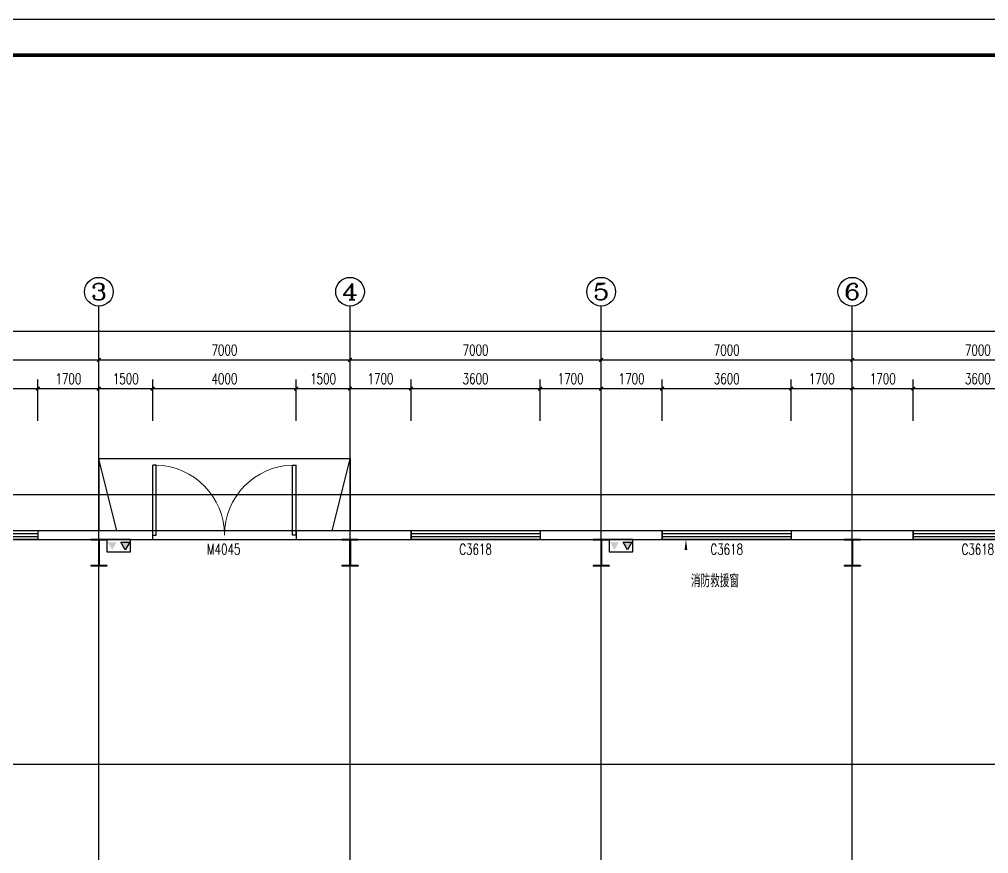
# Model space of a CAD drawing. Extents: x -17471 to 313636, y -71590 to 757901.
# Drawn here: x 23954 to 50970, y 107746 to 130990 of the extents above; entities that cross this region are included whole.
import ezdxf
from ezdxf.enums import TextEntityAlignment as Align

# ---------------------------------------------------------------- set-up
doc = ezdxf.new("R2010")
doc.units = 0
doc.header["$LTSCALE"] = 1000
doc.header["$MEASUREMENT"] = 0
for name, color, linetype in [('AXIS', 3, 'Continuous'), ('AXIS_TEXT', 7, 'Continuous'), ('DIM_SYMB', 3, 'Continuous'), ('DOTE', 1, 'Continuous'), ('GROUND', 2, 'Continuous'), ('PUB_DIM', 3, 'Continuous'), ('PUB_TEXT', 7, 'Continuous'), ('PUB_TITLE', 4, 'Continuous'), ('STAIR', 2, 'Continuous'), ('WALL', 9, 'Continuous'), ('WINDOW', 4, 'Continuous'), ('WINDOW_TEXT', 7, 'Continuous')]:
    doc.layers.add(name, color=color, linetype=linetype)
doc.styles.add('_TCH_AXIS', font='COMPLEX', dxfattribs={"bigfont": 'GBCBIG'})
doc.styles.add('_TCH_DIM', font='SIMPLEX', dxfattribs={"bigfont": 'GBCBIG'})
doc.styles.add('_TCH_DIM_T3', font='SIMPLEX', dxfattribs={"width": 0.705882, "bigfont": 'GBCBIG'})
doc.styles.add('_TCH_WINDOW', font='SIMPLEX', dxfattribs={"height": 3.5, "bigfont": 'GBCBIG'})
doc.styles.add('COMPLEX', font='COMPLEX')
doc.dimstyles.new('_TCH_ARCH&&100', dxfattribs={"dimtxt": 297.5, "dimasz": 100, "dimexe": 250, "dimexo": 300, "dimgap": 126.25, "dimtad": 1, "dimdec": 0, "dimzin": 0, "dimdsep": 46, "dimtxsty": '_TCH_DIM_T3', "dimblk": 'ARCHTICK', "dimcen": 0.09, "dimclrt": 7, "dimazin": 2, "dimtfac": 1, "dimtdec": 0, "dimtix": 1, "dimtmove": 2, "dimatfit": 3, "dimfxl": 0, "dimtolj": 1, "dimtzin": 0, "dimarcsym": 0})

# ---------------------------------------------------------------- blocks, each defined once
blk = doc.blocks.new('dsfdsf')
blk.add_hatch(color=256).paths.add_polyline_path([(10650422, 10486381), (10650422, 10486166), (10650447, 10486166), (10650447, 10486616), (10650422, 10486616), (10650422, 10486401), (10649722, 10486401), (10649722, 10486616), (10649697, 10486616), (10649697, 10486166), (10649722, 10486166), (10649722, 10486381)])
for p, q in [((10649697, 10486616), (10649697, 10486166)), ((10649697, 10486616), (10649722, 10486616)), ((10649722, 10486616), (10649722, 10486401)), ((10650422, 10486616), (10650422, 10486401)), ((10650422, 10486616), (10650447, 10486616)), ((10650447, 10486616), (10650447, 10486166)), ((10649722, 10486401), (10650422, 10486401)), ((10649722, 10486381), (10649722, 10486166)), ((10649722, 10486381), (10650422, 10486381)), ((10650422, 10486381), (10650422, 10486166)), ((10649697, 10486166), (10649722, 10486166)), ((10650422, 10486166), (10650447, 10486166))]:
    blk.add_line(p, q)
blk = doc.blocks.new('_ArchTick')
at = {"color": 0, "linetype": 'ByBlock', "const_width": 0.4}
blk.add_lwpolyline([(-0.5, -0.5), (0.5, 0.5)], dxfattribs=at)
blk = doc.blocks.new('*D2074')
at = {"layer": 'Defpoints', "color": 0, "transparency": 16777216}
for p in [(24470, 120702), (20870, 119502), (24470, 119502)]:
    blk.add_point(p, dxfattribs=at)
at = {"layer": 'PUB_DIM', "color": 0, "lineweight": -2, "transparency": 16777216}
for p, q in [((20870, 119802), (20870, 120952)), ((24470, 119802), (24470, 120952)), ((20870, 120702), (24470, 120702))]:
    blk.add_line(p, q, dxfattribs=at)
at = {"layer": 'PUB_DIM', "color": 0, "lineweight": -2, "transparency": 16777216, "xscale": 100, "yscale": 100, "zscale": 100, "rotation": 180}
blk.add_blockref('_ArchTick', (20870, 120702), dxfattribs=at)
at = {"layer": 'PUB_DIM', "color": 0, "lineweight": -2, "transparency": 16777216, "xscale": 100, "yscale": 100, "zscale": 100}
blk.add_blockref('_ArchTick', (24470, 120702), dxfattribs=at)
at = {"layer": 'PUB_DIM', "color": 7, "transparency": 16777216, "insert": (22670, 120977), "char_height": 297.5, "attachment_point": 5, "style": '_TCH_DIM_T3'}
blk.add_mtext('\\A1;3600', dxfattribs=at)
blk = doc.blocks.new('*D2075')
at = {"layer": 'Defpoints', "color": 0, "transparency": 16777216}
for p in [(26170, 120702), (24470, 119502), (26170, 119502)]:
    blk.add_point(p, dxfattribs=at)
at = {"layer": 'PUB_DIM', "color": 0, "lineweight": -2, "transparency": 16777216}
for p, q in [((24470, 119802), (24470, 120952)), ((26170, 119802), (26170, 120952)), ((24470, 120702), (26170, 120702))]:
    blk.add_line(p, q, dxfattribs=at)
at = {"layer": 'PUB_DIM', "color": 0, "lineweight": -2, "transparency": 16777216, "xscale": 100, "yscale": 100, "zscale": 100, "rotation": 180}
blk.add_blockref('_ArchTick', (24470, 120702), dxfattribs=at)
at = {"layer": 'PUB_DIM', "color": 0, "lineweight": -2, "transparency": 16777216, "xscale": 100, "yscale": 100, "zscale": 100}
blk.add_blockref('_ArchTick', (26170, 120702), dxfattribs=at)
at = {"layer": 'PUB_DIM', "color": 7, "transparency": 16777216, "insert": (25320, 120977), "char_height": 297.5, "attachment_point": 5, "style": '_TCH_DIM_T3'}
blk.add_mtext('\\A1;1700', dxfattribs=at)
blk = doc.blocks.new('*D2076')
at = {"layer": 'Defpoints', "color": 0, "transparency": 16777216}
for p in [(27670, 120702), (26170, 119502), (27670, 119502)]:
    blk.add_point(p, dxfattribs=at)
at = {"layer": 'PUB_DIM', "color": 0, "lineweight": -2, "transparency": 16777216}
for p, q in [((26170, 119802), (26170, 120952)), ((27670, 119802), (27670, 120952)), ((26170, 120702), (27670, 120702))]:
    blk.add_line(p, q, dxfattribs=at)
at = {"layer": 'PUB_DIM', "color": 0, "lineweight": -2, "transparency": 16777216, "xscale": 100, "yscale": 100, "zscale": 100, "rotation": 180}
blk.add_blockref('_ArchTick', (26170, 120702), dxfattribs=at)
at = {"layer": 'PUB_DIM', "color": 0, "lineweight": -2, "transparency": 16777216, "xscale": 100, "yscale": 100, "zscale": 100}
blk.add_blockref('_ArchTick', (27670, 120702), dxfattribs=at)
at = {"layer": 'PUB_DIM', "color": 7, "transparency": 16777216, "insert": (26920, 120977), "char_height": 297.5, "attachment_point": 5, "style": '_TCH_DIM_T3'}
blk.add_mtext('\\A1;1500', dxfattribs=at)
blk = doc.blocks.new('*D2077')
at = {"layer": 'Defpoints', "color": 0, "transparency": 16777216}
for p in [(31670, 120702), (27670, 119502), (31670, 119502)]:
    blk.add_point(p, dxfattribs=at)
at = {"layer": 'PUB_DIM', "color": 0, "lineweight": -2, "transparency": 16777216}
for p, q in [((27670, 119802), (27670, 120952)), ((31670, 119802), (31670, 120952)), ((27670, 120702), (31670, 120702))]:
    blk.add_line(p, q, dxfattribs=at)
at = {"layer": 'PUB_DIM', "color": 0, "lineweight": -2, "transparency": 16777216, "xscale": 100, "yscale": 100, "zscale": 100, "rotation": 180}
blk.add_blockref('_ArchTick', (27670, 120702), dxfattribs=at)
at = {"layer": 'PUB_DIM', "color": 0, "lineweight": -2, "transparency": 16777216, "xscale": 100, "yscale": 100, "zscale": 100}
blk.add_blockref('_ArchTick', (31670, 120702), dxfattribs=at)
at = {"layer": 'PUB_DIM', "color": 7, "transparency": 16777216, "insert": (29670, 120977), "char_height": 297.5, "attachment_point": 5, "style": '_TCH_DIM_T3'}
blk.add_mtext('\\A1;4000', dxfattribs=at)
blk = doc.blocks.new('*D2078')
at = {"layer": 'Defpoints', "color": 0, "transparency": 16777216}
for p in [(33170, 120702), (31670, 119502), (33170, 119502)]:
    blk.add_point(p, dxfattribs=at)
at = {"layer": 'PUB_DIM', "color": 0, "lineweight": -2, "transparency": 16777216}
for p, q in [((31670, 119802), (31670, 120952)), ((33170, 119802), (33170, 120952)), ((31670, 120702), (33170, 120702))]:
    blk.add_line(p, q, dxfattribs=at)
at = {"layer": 'PUB_DIM', "color": 0, "lineweight": -2, "transparency": 16777216, "xscale": 100, "yscale": 100, "zscale": 100, "rotation": 180}
blk.add_blockref('_ArchTick', (31670, 120702), dxfattribs=at)
at = {"layer": 'PUB_DIM', "color": 0, "lineweight": -2, "transparency": 16777216, "xscale": 100, "yscale": 100, "zscale": 100}
blk.add_blockref('_ArchTick', (33170, 120702), dxfattribs=at)
at = {"layer": 'PUB_DIM', "color": 7, "transparency": 16777216, "insert": (32420, 120977), "char_height": 297.5, "attachment_point": 5, "style": '_TCH_DIM_T3'}
blk.add_mtext('\\A1;1500', dxfattribs=at)
blk = doc.blocks.new('*D2079')
at = {"layer": 'Defpoints', "color": 0, "transparency": 16777216}
for p in [(34870, 120702), (33170, 119502), (34870, 119502)]:
    blk.add_point(p, dxfattribs=at)
at = {"layer": 'PUB_DIM', "color": 0, "lineweight": -2, "transparency": 16777216}
for p, q in [((33170, 119802), (33170, 120952)), ((34870, 119802), (34870, 120952)), ((33170, 120702), (34870, 120702))]:
    blk.add_line(p, q, dxfattribs=at)
at = {"layer": 'PUB_DIM', "color": 0, "lineweight": -2, "transparency": 16777216, "xscale": 100, "yscale": 100, "zscale": 100, "rotation": 180}
blk.add_blockref('_ArchTick', (33170, 120702), dxfattribs=at)
at = {"layer": 'PUB_DIM', "color": 0, "lineweight": -2, "transparency": 16777216, "xscale": 100, "yscale": 100, "zscale": 100}
blk.add_blockref('_ArchTick', (34870, 120702), dxfattribs=at)
at = {"layer": 'PUB_DIM', "color": 7, "transparency": 16777216, "insert": (34020, 120977), "char_height": 297.5, "attachment_point": 5, "style": '_TCH_DIM_T3'}
blk.add_mtext('\\A1;1700', dxfattribs=at)
blk = doc.blocks.new('*D2080')
at = {"layer": 'Defpoints', "color": 0, "transparency": 16777216}
for p in [(38470, 120702), (34870, 119502), (38470, 119502)]:
    blk.add_point(p, dxfattribs=at)
at = {"layer": 'PUB_DIM', "color": 0, "lineweight": -2, "transparency": 16777216}
for p, q in [((34870, 119802), (34870, 120952)), ((38470, 119802), (38470, 120952)), ((34870, 120702), (38470, 120702))]:
    blk.add_line(p, q, dxfattribs=at)
at = {"layer": 'PUB_DIM', "color": 0, "lineweight": -2, "transparency": 16777216, "xscale": 100, "yscale": 100, "zscale": 100, "rotation": 180}
blk.add_blockref('_ArchTick', (34870, 120702), dxfattribs=at)
at = {"layer": 'PUB_DIM', "color": 0, "lineweight": -2, "transparency": 16777216, "xscale": 100, "yscale": 100, "zscale": 100}
blk.add_blockref('_ArchTick', (38470, 120702), dxfattribs=at)
at = {"layer": 'PUB_DIM', "color": 7, "transparency": 16777216, "insert": (36670, 120977), "char_height": 297.5, "attachment_point": 5, "style": '_TCH_DIM_T3'}
blk.add_mtext('\\A1;3600', dxfattribs=at)
blk = doc.blocks.new('*D2081')
at = {"layer": 'Defpoints', "color": 0, "transparency": 16777216}
for p in [(40170, 120702), (38470, 119502), (40170, 119502)]:
    blk.add_point(p, dxfattribs=at)
at = {"layer": 'PUB_DIM', "color": 0, "lineweight": -2, "transparency": 16777216}
for p, q in [((38470, 119802), (38470, 120952)), ((40170, 119802), (40170, 120952)), ((38470, 120702), (40170, 120702))]:
    blk.add_line(p, q, dxfattribs=at)
at = {"layer": 'PUB_DIM', "color": 0, "lineweight": -2, "transparency": 16777216, "xscale": 100, "yscale": 100, "zscale": 100, "rotation": 180}
blk.add_blockref('_ArchTick', (38470, 120702), dxfattribs=at)
at = {"layer": 'PUB_DIM', "color": 0, "lineweight": -2, "transparency": 16777216, "xscale": 100, "yscale": 100, "zscale": 100}
blk.add_blockref('_ArchTick', (40170, 120702), dxfattribs=at)
at = {"layer": 'PUB_DIM', "color": 7, "transparency": 16777216, "insert": (39320, 120977), "char_height": 297.5, "attachment_point": 5, "style": '_TCH_DIM_T3'}
blk.add_mtext('\\A1;1700', dxfattribs=at)
blk = doc.blocks.new('*D2082')
at = {"layer": 'Defpoints', "color": 0, "transparency": 16777216}
for p in [(41870, 120702), (40170, 119502), (41870, 119502)]:
    blk.add_point(p, dxfattribs=at)
at = {"layer": 'PUB_DIM', "color": 0, "lineweight": -2, "transparency": 16777216}
for p, q in [((40170, 119802), (40170, 120952)), ((41870, 119802), (41870, 120952)), ((40170, 120702), (41870, 120702))]:
    blk.add_line(p, q, dxfattribs=at)
at = {"layer": 'PUB_DIM', "color": 0, "lineweight": -2, "transparency": 16777216, "xscale": 100, "yscale": 100, "zscale": 100, "rotation": 180}
blk.add_blockref('_ArchTick', (40170, 120702), dxfattribs=at)
at = {"layer": 'PUB_DIM', "color": 0, "lineweight": -2, "transparency": 16777216, "xscale": 100, "yscale": 100, "zscale": 100}
blk.add_blockref('_ArchTick', (41870, 120702), dxfattribs=at)
at = {"layer": 'PUB_DIM', "color": 7, "transparency": 16777216, "insert": (41020, 120977), "char_height": 297.5, "attachment_point": 5, "style": '_TCH_DIM_T3'}
blk.add_mtext('\\A1;1700', dxfattribs=at)
blk = doc.blocks.new('*D2083')
at = {"layer": 'Defpoints', "color": 0, "transparency": 16777216}
for p in [(45470, 120702), (41870, 119502), (45470, 119502)]:
    blk.add_point(p, dxfattribs=at)
at = {"layer": 'PUB_DIM', "color": 0, "lineweight": -2, "transparency": 16777216}
for p, q in [((41870, 119802), (41870, 120952)), ((45470, 119802), (45470, 120952)), ((41870, 120702), (45470, 120702))]:
    blk.add_line(p, q, dxfattribs=at)
at = {"layer": 'PUB_DIM', "color": 0, "lineweight": -2, "transparency": 16777216, "xscale": 100, "yscale": 100, "zscale": 100, "rotation": 180}
blk.add_blockref('_ArchTick', (41870, 120702), dxfattribs=at)
at = {"layer": 'PUB_DIM', "color": 0, "lineweight": -2, "transparency": 16777216, "xscale": 100, "yscale": 100, "zscale": 100}
blk.add_blockref('_ArchTick', (45470, 120702), dxfattribs=at)
at = {"layer": 'PUB_DIM', "color": 7, "transparency": 16777216, "insert": (43670, 120977), "char_height": 297.5, "attachment_point": 5, "style": '_TCH_DIM_T3'}
blk.add_mtext('\\A1;3600', dxfattribs=at)
blk = doc.blocks.new('*D2084')
at = {"layer": 'Defpoints', "color": 0, "transparency": 16777216}
for p in [(47170, 120702), (45470, 119502), (47170, 119502)]:
    blk.add_point(p, dxfattribs=at)
at = {"layer": 'PUB_DIM', "color": 0, "lineweight": -2, "transparency": 16777216}
for p, q in [((45470, 119802), (45470, 120952)), ((47170, 119802), (47170, 120952)), ((45470, 120702), (47170, 120702))]:
    blk.add_line(p, q, dxfattribs=at)
at = {"layer": 'PUB_DIM', "color": 0, "lineweight": -2, "transparency": 16777216, "xscale": 100, "yscale": 100, "zscale": 100, "rotation": 180}
blk.add_blockref('_ArchTick', (45470, 120702), dxfattribs=at)
at = {"layer": 'PUB_DIM', "color": 0, "lineweight": -2, "transparency": 16777216, "xscale": 100, "yscale": 100, "zscale": 100}
blk.add_blockref('_ArchTick', (47170, 120702), dxfattribs=at)
at = {"layer": 'PUB_DIM', "color": 7, "transparency": 16777216, "insert": (46320, 120977), "char_height": 297.5, "attachment_point": 5, "style": '_TCH_DIM_T3'}
blk.add_mtext('\\A1;1700', dxfattribs=at)
blk = doc.blocks.new('*D2085')
at = {"layer": 'Defpoints', "color": 0, "transparency": 16777216}
for p in [(48870, 120702), (47170, 119502), (48870, 119502)]:
    blk.add_point(p, dxfattribs=at)
at = {"layer": 'PUB_DIM', "color": 0, "lineweight": -2, "transparency": 16777216}
for p, q in [((47170, 119802), (47170, 120952)), ((48870, 119802), (48870, 120952)), ((47170, 120702), (48870, 120702))]:
    blk.add_line(p, q, dxfattribs=at)
at = {"layer": 'PUB_DIM', "color": 0, "lineweight": -2, "transparency": 16777216, "xscale": 100, "yscale": 100, "zscale": 100, "rotation": 180}
blk.add_blockref('_ArchTick', (47170, 120702), dxfattribs=at)
at = {"layer": 'PUB_DIM', "color": 0, "lineweight": -2, "transparency": 16777216, "xscale": 100, "yscale": 100, "zscale": 100}
blk.add_blockref('_ArchTick', (48870, 120702), dxfattribs=at)
at = {"layer": 'PUB_DIM', "color": 7, "transparency": 16777216, "insert": (48020, 120977), "char_height": 297.5, "attachment_point": 5, "style": '_TCH_DIM_T3'}
blk.add_mtext('\\A1;1700', dxfattribs=at)
blk = doc.blocks.new('*D2086')
at = {"layer": 'Defpoints', "color": 0, "transparency": 16777216}
for p in [(52470, 120702), (48870, 119502), (52470, 119502)]:
    blk.add_point(p, dxfattribs=at)
at = {"layer": 'PUB_DIM', "color": 0, "lineweight": -2, "transparency": 16777216}
for p, q in [((48870, 119802), (48870, 120952)), ((52470, 119802), (52470, 120952)), ((48870, 120702), (52470, 120702))]:
    blk.add_line(p, q, dxfattribs=at)
at = {"layer": 'PUB_DIM', "color": 0, "lineweight": -2, "transparency": 16777216, "xscale": 100, "yscale": 100, "zscale": 100, "rotation": 180}
blk.add_blockref('_ArchTick', (48870, 120702), dxfattribs=at)
at = {"layer": 'PUB_DIM', "color": 0, "lineweight": -2, "transparency": 16777216, "xscale": 100, "yscale": 100, "zscale": 100}
blk.add_blockref('_ArchTick', (52470, 120702), dxfattribs=at)
at = {"layer": 'PUB_DIM', "color": 7, "transparency": 16777216, "insert": (50670, 120977), "char_height": 297.5, "attachment_point": 5, "style": '_TCH_DIM_T3'}
blk.add_mtext('\\A1;3600', dxfattribs=at)
blk = doc.blocks.new('*D2170')
at = {"layer": 'AXIS', "color": 0, "lineweight": -2, "transparency": 16777216}
for p, q in [((19170, 117802), (19170, 121752)), ((26170, 117802), (26170, 121752)), ((19170, 121502), (26170, 121502))]:
    blk.add_line(p, q, dxfattribs=at)
at = {"layer": 'Defpoints', "color": 0, "transparency": 16777216}
for p in [(26170, 121502), (19170, 117502), (26170, 117502)]:
    blk.add_point(p, dxfattribs=at)
at = {"layer": 'AXIS', "color": 0, "lineweight": -2, "transparency": 16777216, "xscale": 100, "yscale": 100, "zscale": 100, "rotation": 180}
blk.add_blockref('_ArchTick', (19170, 121502), dxfattribs=at)
at = {"layer": 'AXIS', "color": 0, "lineweight": -2, "transparency": 16777216, "xscale": 100, "yscale": 100, "zscale": 100}
blk.add_blockref('_ArchTick', (26170, 121502), dxfattribs=at)
at = {"layer": 'AXIS', "color": 7, "transparency": 16777216, "insert": (22670, 121777), "char_height": 297.5, "attachment_point": 5, "style": '_TCH_DIM_T3'}
blk.add_mtext('\\A1;7000', dxfattribs=at)
blk = doc.blocks.new('*D2171')
at = {"layer": 'AXIS', "color": 0, "lineweight": -2, "transparency": 16777216}
for p, q in [((26170, 117802), (26170, 121752)), ((33170, 117802), (33170, 121752)), ((26170, 121502), (33170, 121502))]:
    blk.add_line(p, q, dxfattribs=at)
at = {"layer": 'Defpoints', "color": 0, "transparency": 16777216}
for p in [(33170, 121502), (26170, 117502), (33170, 117502)]:
    blk.add_point(p, dxfattribs=at)
at = {"layer": 'AXIS', "color": 0, "lineweight": -2, "transparency": 16777216, "xscale": 100, "yscale": 100, "zscale": 100, "rotation": 180}
blk.add_blockref('_ArchTick', (26170, 121502), dxfattribs=at)
at = {"layer": 'AXIS', "color": 0, "lineweight": -2, "transparency": 16777216, "xscale": 100, "yscale": 100, "zscale": 100}
blk.add_blockref('_ArchTick', (33170, 121502), dxfattribs=at)
at = {"layer": 'AXIS', "color": 7, "transparency": 16777216, "insert": (29670, 121777), "char_height": 297.5, "attachment_point": 5, "style": '_TCH_DIM_T3'}
blk.add_mtext('\\A1;7000', dxfattribs=at)
blk = doc.blocks.new('*D2172')
at = {"layer": 'AXIS', "color": 0, "lineweight": -2, "transparency": 16777216}
for p, q in [((33170, 117802), (33170, 121752)), ((40170, 117802), (40170, 121752)), ((33170, 121502), (40170, 121502))]:
    blk.add_line(p, q, dxfattribs=at)
at = {"layer": 'Defpoints', "color": 0, "transparency": 16777216}
for p in [(40170, 121502), (33170, 117502), (40170, 117502)]:
    blk.add_point(p, dxfattribs=at)
at = {"layer": 'AXIS', "color": 0, "lineweight": -2, "transparency": 16777216, "xscale": 100, "yscale": 100, "zscale": 100, "rotation": 180}
blk.add_blockref('_ArchTick', (33170, 121502), dxfattribs=at)
at = {"layer": 'AXIS', "color": 0, "lineweight": -2, "transparency": 16777216, "xscale": 100, "yscale": 100, "zscale": 100}
blk.add_blockref('_ArchTick', (40170, 121502), dxfattribs=at)
at = {"layer": 'AXIS', "color": 7, "transparency": 16777216, "insert": (36670, 121777), "char_height": 297.5, "attachment_point": 5, "style": '_TCH_DIM_T3'}
blk.add_mtext('\\A1;7000', dxfattribs=at)
blk = doc.blocks.new('*D2173')
at = {"layer": 'AXIS', "color": 0, "lineweight": -2, "transparency": 16777216}
for p, q in [((40170, 117802), (40170, 121752)), ((47170, 117802), (47170, 121752)), ((40170, 121502), (47170, 121502))]:
    blk.add_line(p, q, dxfattribs=at)
at = {"layer": 'Defpoints', "color": 0, "transparency": 16777216}
for p in [(47170, 121502), (40170, 117502), (47170, 117502)]:
    blk.add_point(p, dxfattribs=at)
at = {"layer": 'AXIS', "color": 0, "lineweight": -2, "transparency": 16777216, "xscale": 100, "yscale": 100, "zscale": 100, "rotation": 180}
blk.add_blockref('_ArchTick', (40170, 121502), dxfattribs=at)
at = {"layer": 'AXIS', "color": 0, "lineweight": -2, "transparency": 16777216, "xscale": 100, "yscale": 100, "zscale": 100}
blk.add_blockref('_ArchTick', (47170, 121502), dxfattribs=at)
at = {"layer": 'AXIS', "color": 7, "transparency": 16777216, "insert": (43670, 121777), "char_height": 297.5, "attachment_point": 5, "style": '_TCH_DIM_T3'}
blk.add_mtext('\\A1;7000', dxfattribs=at)
blk = doc.blocks.new('*D2174')
at = {"layer": 'AXIS', "color": 0, "lineweight": -2, "transparency": 16777216}
for p, q in [((47170, 117802), (47170, 121752)), ((54170, 117802), (54170, 121752)), ((47170, 121502), (54170, 121502))]:
    blk.add_line(p, q, dxfattribs=at)
at = {"layer": 'Defpoints', "color": 0, "transparency": 16777216}
for p in [(54170, 121502), (47170, 117502), (54170, 117502)]:
    blk.add_point(p, dxfattribs=at)
at = {"layer": 'AXIS', "color": 0, "lineweight": -2, "transparency": 16777216, "xscale": 100, "yscale": 100, "zscale": 100, "rotation": 180}
blk.add_blockref('_ArchTick', (47170, 121502), dxfattribs=at)
at = {"layer": 'AXIS', "color": 0, "lineweight": -2, "transparency": 16777216, "xscale": 100, "yscale": 100, "zscale": 100}
blk.add_blockref('_ArchTick', (54170, 121502), dxfattribs=at)
at = {"layer": 'AXIS', "color": 7, "transparency": 16777216, "insert": (50670, 121777), "char_height": 297.5, "attachment_point": 5, "style": '_TCH_DIM_T3'}
blk.add_mtext('\\A1;7000', dxfattribs=at)
blk = doc.blocks.new('*D2184')
at = {"layer": 'AXIS', "color": 0, "lineweight": -2, "transparency": 16777216}
for p, q in [((11930, 117802), (11930, 122552)), ((110410, 117802), (110410, 122552)), ((11930, 122302), (110410, 122302))]:
    blk.add_line(p, q, dxfattribs=at)
at = {"layer": 'Defpoints', "color": 0, "transparency": 16777216}
for p in [(110410, 122302), (11930, 117502), (110410, 117502)]:
    blk.add_point(p, dxfattribs=at)
at = {"layer": 'AXIS', "color": 0, "lineweight": -2, "transparency": 16777216, "xscale": 100, "yscale": 100, "zscale": 100, "rotation": 180}
blk.add_blockref('_ArchTick', (11930, 122302), dxfattribs=at)
at = {"layer": 'AXIS', "color": 0, "lineweight": -2, "transparency": 16777216, "xscale": 100, "yscale": 100, "zscale": 100}
blk.add_blockref('_ArchTick', (110410, 122302), dxfattribs=at)
at = {"layer": 'AXIS', "color": 7, "transparency": 16777216, "insert": (61170, 122577), "char_height": 297.5, "attachment_point": 5, "style": '_TCH_DIM_T3'}
blk.add_mtext('\\A1;98480', dxfattribs=at)
blk = doc.blocks.new('_AXISO')
blk.add_circle((0, 0), 0.5)
at = {"layer": 'AXIS_TEXT', "style": 'COMPLEX', "width": 1.041667}
blk.add_attdef('A', text='', height=0.56, dxfattribs=at).set_placement((-0.25, -0.28), (0.25, -0.28), align=Align.FIT)
blk = doc.blocks.new('$TCHSYS$WIN2D')
for p, q in [((-0.5, 0.5), (0.5, 0.5)), ((-0.5, 0.5), (-0.5, -0.5)), ((0.5, 0.5), (0.5, -0.5)), ((0.5, 0.1667), (-0.5, 0.1667)), ((0.5, -0.1667), (-0.5, -0.1667)), ((-0.5, -0.5), (0.5, -0.5))]:
    blk.add_line(p, q)
blk = doc.blocks.new('$DorLib2D$00000002')
for p, q in [((-0.5, 0), (-0.5, 0.4875)), ((-0.475, 0.4875), (-0.5, 0.4875)), ((-0.475, 0), (-0.475, 0.4875)), ((0.475, 0), (0.475, 0.4875)), ((0.475, 0.4875), (0.5, 0.4875)), ((0.5, 0), (0.5, 0.4875)), ((-0.5, 0), (-0.475, 0)), ((0.5, 0), (0.475, 0))]:
    blk.add_line(p, q)
at = {"lineweight": 13}
for centre, start, end in [((-0.4875, 0), 0, 88.53072), ((0.4875, 0), 91.46928, 180)]:
    blk.add_arc(centre, 0.4875, start, end, dxfattribs=at)

msp = doc.modelspace()

# ---------------------------------------------------------------- hatches: boundary and pattern name
h = msp.add_hatch(color=2)
h.paths.add_polyline_path([(26906.2, 116207.9), (26783.3, 116420.7), (27029.1, 116420.7)])
h.paths.add_polyline_path([(26540.9, 116207.9), (26418.1, 116420.7), (26663.8, 116420.7)])
h = msp.add_hatch(color=2)
h.paths.add_polyline_path([(40906.2, 116207.9), (40783.3, 116420.7), (41029.1, 116420.7)])
h.paths.add_polyline_path([(40540.9, 116207.9), (40418.1, 116420.7), (40663.8, 116420.7)])

# ---------------------------------------------------------------- linework, layer by layer
at = {"color": 2}
for points in [[(26395.2, 116158.4), (27055.9, 116158.4), (27055.9, 116502.3), (26395.2, 116502.3)], [(40395.2, 116158.4), (41055.9, 116158.4), (41055.9, 116502.3), (40395.2, 116502.3)], [(26906.2, 116207.9), (26783.3, 116420.7), (27029.1, 116420.7)], [(40906.2, 116207.9), (40783.3, 116420.7), (41029.1, 116420.7)]]:
    msp.add_lwpolyline(points, close=True, dxfattribs=at)
at = {"layer": 'AXIS'}
for p, q in [((26170.2, 117502.3), (26170.2, 123002.3)), ((33170.2, 117502.3), (33170.2, 123002.3)), ((40170.2, 117502.3), (40170.2, 123002.3)), ((47170.2, 117502.3), (47170.2, 123002.3))]:
    msp.add_line(p, q, dxfattribs=at)
at = {"layer": 'DIM_SYMB'}
msp.add_lwpolyline([(43961.6, 115063.2, 0, 0, 0), (42533.4, 115063.2, 0, 0, 0), (42533.4, 116502.3, 0, 80, 0), (42533.4, 116202.3, 0, 0, 0)], format="xyseb", dxfattribs=at)
at = {"layer": 'DOTE'}
for p, q in [((26170.2, 90982.3), (26170.2, 117502.3)), ((33170.2, 90982.3), (33170.2, 117502.3)), ((40170.2, 90982.3), (40170.2, 117502.3)), ((47170.2, 90982.3), (47170.2, 117502.3)), ((11170.2, 116502.3), (111170.2, 116502.3)), ((11170.2, 110242.3), (111170.2, 110242.3))]:
    msp.add_line(p, q, dxfattribs=at)
at = {"layer": 'GROUND'}
for points in [[(10930.2, 90742.3), (111410.2, 90742.3), (111410.2, 117742.3), (10930.2, 117742.3)], [(11930.2, 91742.3), (110410.2, 91742.3), (110410.2, 116742.3), (11930.2, 116742.3)]]:
    msp.add_lwpolyline(points, close=True, dxfattribs=at)
at = {"layer": 'PUB_TITLE'}
msp.add_lwpolyline([(0, 71590.1), (126100, 71590.1), (126100, 130990.1), (0, 130990.1)], close=True, dxfattribs=at)
at = {"layer": 'PUB_TITLE', "const_width": 100}
msp.add_lwpolyline([(2500, 72590.1), (125100, 72590.1), (125100, 129990.1), (2500, 129990.1)], close=True, dxfattribs=at)
at = {"layer": 'STAIR'}
for p, q in [((33170.2, 118742.3), (26170.2, 118742.3)), ((26170.2, 118742.3), (26170.2, 116742.3)), ((26670.2, 116742.3), (26170.2, 118742.3)), ((32670.2, 116742.3), (33170.2, 118742.3)), ((33170.2, 118742.3), (33170.2, 116742.3)), ((33170.2, 116742.3), (26170.2, 116742.3))]:
    msp.add_line(p, q, dxfattribs=at)
at = {"layer": 'WALL'}
for p, q in [((27670.2, 116742.3), (24470.2, 116742.3)), ((24470.2, 116742.3), (24470.2, 116502.3)), ((27670.2, 116502.3), (27670.2, 116742.3)), ((34870.2, 116742.3), (31670.2, 116742.3)), ((31670.2, 116742.3), (31670.2, 116502.3)), ((34870.2, 116502.3), (34870.2, 116742.3)), ((41870.2, 116742.3), (38470.2, 116742.3)), ((38470.2, 116742.3), (38470.2, 116502.3)), ((41870.2, 116502.3), (41870.2, 116742.3)), ((48870.2, 116742.3), (45470.2, 116742.3)), ((45470.2, 116742.3), (45470.2, 116502.3)), ((48870.2, 116502.3), (48870.2, 116742.3)), ((24470.2, 116502.3), (27670.2, 116502.3)), ((31670.2, 116502.3), (34870.2, 116502.3)), ((38470.2, 116502.3), (41870.2, 116502.3)), ((45470.2, 116502.3), (48870.2, 116502.3))]:
    msp.add_line(p, q, dxfattribs=at)

# ---------------------------------------------------------------- block references
at = {"rotation": 270}
for p in [(-10460220.8, 10766199.3), (-10453220.8, 10766199.3), (-10446220.8, 10766199.3), (-10439220.8, 10766199.3)]:
    msp.add_blockref('dsfdsf', p, dxfattribs=at)
at = {"layer": 'AXIS'}
ref = msp.add_blockref('_AXISO', (26170.2, 123402.3), dxfattribs=dict(at, xscale=800, yscale=800, zscale=800))
ref.add_attrib('A', '3', dxfattribs={"layer": 'AXIS_TEXT', "height": 452.5, "style": '_TCH_AXIS', "width": 1.5}).set_placement((25943.9, 123176), (26396.5, 123176), align=Align.FIT)
ref = msp.add_blockref('_AXISO', (33170.2, 123402.3), dxfattribs=dict(at, xscale=800, yscale=800, zscale=800))
ref.add_attrib('A', '4', dxfattribs={"layer": 'AXIS_TEXT', "height": 452.5, "style": '_TCH_AXIS', "width": 1.3125}).set_placement((32943.9, 123176), (33396.5, 123176), align=Align.FIT)
ref = msp.add_blockref('_AXISO', (40170.2, 123402.3), dxfattribs=dict(at, xscale=800, yscale=800, zscale=800))
ref.add_attrib('A', '5', dxfattribs={"layer": 'AXIS_TEXT', "height": 452.5, "style": '_TCH_AXIS', "width": 1.5}).set_placement((39943.9, 123176), (40396.5, 123176), align=Align.FIT)
ref = msp.add_blockref('_AXISO', (47170.2, 123402.3), dxfattribs=dict(at, xscale=800, yscale=800, zscale=800))
ref.add_attrib('A', '6', dxfattribs={"layer": 'AXIS_TEXT', "height": 452.5, "style": '_TCH_AXIS', "width": 1.5}).set_placement((46943.9, 123176), (47396.5, 123176), align=Align.FIT)
at = {"layer": 'WINDOW'}
ref = msp.add_blockref('$DorLib2D$00000002', (29670.2, 116622.3), dxfattribs=dict(at, xscale=-4000, yscale=-4000, zscale=-4000, rotation=180))
ref.add_attrib('A', 'M4045', (29180.2, 116078.5), dxfattribs={"layer": 'WINDOW_TEXT', "height": 297.5, "style": '_TCH_WINDOW', "width": 0.705882})
ref = msp.add_blockref('$TCHSYS$WIN2D', (22670.2, 116622.3), dxfattribs=dict(at, xscale=3600, yscale=-240, zscale=3600, rotation=180))
ref.add_attrib('A', 'C3618', (22215.2, 116078.5), dxfattribs={"layer": 'WINDOW_TEXT', "height": 297.5, "style": '_TCH_WINDOW', "width": 0.705882})
ref = msp.add_blockref('$TCHSYS$WIN2D', (36670.2, 116622.3), dxfattribs=dict(at, xscale=3600, yscale=-240, zscale=3600, rotation=180))
ref.add_attrib('A', 'C3618', (36215.2, 116078.5), dxfattribs={"layer": 'WINDOW_TEXT', "height": 297.5, "style": '_TCH_WINDOW', "width": 0.705882})
ref = msp.add_blockref('$TCHSYS$WIN2D', (43670.2, 116622.3), dxfattribs=dict(at, xscale=3600, yscale=-240, zscale=3600, rotation=180))
ref.add_attrib('A', 'C3618', (43215.2, 116078.5), dxfattribs={"layer": 'WINDOW_TEXT', "height": 297.5, "style": '_TCH_WINDOW', "width": 0.705882})
ref = msp.add_blockref('$TCHSYS$WIN2D', (50670.2, 116622.3), dxfattribs=dict(at, xscale=3600, yscale=-240, zscale=3600, rotation=180))
ref.add_attrib('A', 'C3618', (50215.2, 116078.5), dxfattribs={"layer": 'WINDOW_TEXT', "height": 297.5, "style": '_TCH_WINDOW', "width": 0.705882})

# ---------------------------------------------------------------- texts
at = {"layer": 'PUB_TEXT', "style": '_TCH_DIM'}
msp.add_text('消防救援窗', height=357.45, dxfattribs=at).set_placement((42672.3, 115168.2))

# ---------------------------------------------------------------- dimensions: what is measured, and where the dimension line sits
at = {"layer": 'AXIS'}
for p1, p2, distance, picture, middle in [((11930.2, 117502.3), (110410.2, 117502.3), 4800, '*D2184', (61170.2, 122577.3)), ((19170.2, 117502.3), (26170.2, 117502.3), 4000, '*D2170', (22670.2, 121777.3)), ((26170.2, 117502.3), (33170.2, 117502.3), 4000, '*D2171', (29670.2, 121777.3)), ((33170.2, 117502.3), (40170.2, 117502.3), 4000, '*D2172', (36670.2, 121777.3)), ((40170.2, 117502.3), (47170.2, 117502.3), 4000, '*D2173', (43670.2, 121777.3)), ((47170.2, 117502.3), (54170.2, 117502.3), 4000, '*D2174', (50670.2, 121777.3))]:
    dim = msp.add_aligned_dim(p1=p1, p2=p2, distance=distance, dimstyle='_TCH_ARCH&&100', dxfattribs=at)
    dim.commit()
    dim.dimension.update_dxf_attribs({"geometry": picture, "text_midpoint": middle})
at = {"layer": 'PUB_DIM'}
for p1, p2, picture, middle in [((20870.2, 119502.3), (24470.2, 119502.3), '*D2074', (22670.2, 120977.3)), ((24470.2, 119502.3), (26170.2, 119502.3), '*D2075', (25320.2, 120977.3)), ((26170.2, 119502.3), (27670.2, 119502.3), '*D2076', (26920.2, 120977.3)), ((27670.2, 119502.3), (31670.2, 119502.3), '*D2077', (29670.2, 120977.3)), ((31670.2, 119502.3), (33170.2, 119502.3), '*D2078', (32420.2, 120977.3)), ((33170.2, 119502.3), (34870.2, 119502.3), '*D2079', (34020.2, 120977.3)), ((34870.2, 119502.3), (38470.2, 119502.3), '*D2080', (36670.2, 120977.3)), ((38470.2, 119502.3), (40170.2, 119502.3), '*D2081', (39320.2, 120977.3)), ((40170.2, 119502.3), (41870.2, 119502.3), '*D2082', (41020.2, 120977.3)), ((41870.2, 119502.3), (45470.2, 119502.3), '*D2083', (43670.2, 120977.3)), ((45470.2, 119502.3), (47170.2, 119502.3), '*D2084', (46320.2, 120977.3)), ((47170.2, 119502.3), (48870.2, 119502.3), '*D2085', (48020.2, 120977.3)), ((48870.2, 119502.3), (52470.2, 119502.3), '*D2086', (50670.2, 120977.3))]:
    dim = msp.add_aligned_dim(p1=p1, p2=p2, distance=1200, dimstyle='_TCH_ARCH&&100', dxfattribs=at)
    dim.commit()
    dim.dimension.update_dxf_attribs({"geometry": picture, "text_midpoint": middle})

doc.saveas('drawing.dxf')
